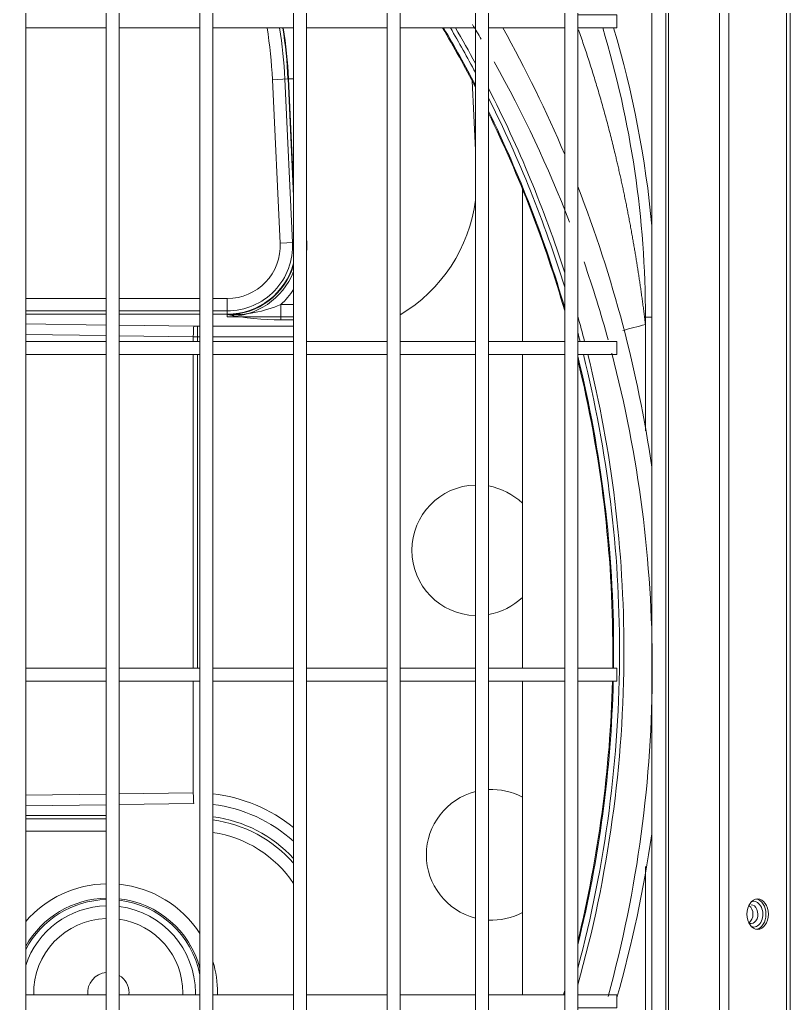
# Model space of a CAD drawing. Header units: millimetres. Extents: x 147592 to 201688, y -27981 to 8299.
# Drawn here: x 167194.7 to 167371.6, y -586.3 to -360.6 of the extents above; entities that cross this region are included whole.
import ezdxf

# ---------------------------------------------------------------- set-up
doc = ezdxf.new("R2010")
doc.units = ezdxf.units.MM
for name, color, linetype, lineweight in [('A-DETL-____-WIDE', 7, 'Continuous', 80), ('G-XREF-____-OTLN', 7, 'Continuous', 5), ('M-EQPM-____-OTLN', 7, 'Continuous', 5)]:
    doc.layers.add(name, color=color, linetype=linetype, lineweight=lineweight)

# ---------------------------------------------------------------- blocks, each defined once
blk = doc.blocks.new('RUXYQ18BA - top_dwg-2871796-二层给排水_消防平面图')
at = {"layer": 'G-XREF-____-OTLN'}
for p, q in [((1342.59, 188.42), (1342.59, -336.37)), ((1345.59, -336.37), (1345.59, 188.42)), ((1383.07, -291.39), (1383.07, 143.44)), ((1239.38, 74.47), (1257.87, 74.47)), ((1260.87, 74.47), (1279.36, 74.47)), ((1282.36, 74.47), (1300.86, 74.47)), ((1303.85, 74.47), (1322.35, 74.47)), ((1325.35, 74.47), (1342.59, 74.47)), ((1345.59, 74.47), (1363.08, 74.47)), ((1298.84, 62.71), (1300.63, 25.2)), ((1353.38, 2.49), (1353.38, 37.47)), ((1239.38, 9.5), (1257.87, 9.5)), ((1260.87, 9.5), (1279.36, 9.5)), ((1282.36, 9.5), (1285.65, 9.5)), ((1285.65, 8.16), (1300.86, 8.16)), ((1257.87, 2.49), (1239.38, 2.49)), ((1279.36, 2.49), (1260.87, 2.49)), ((1300.86, 2.49), (1282.36, 2.49)), ((1322.35, 2.49), (1303.85, 2.49)), ((1342.59, 2.49), (1325.35, 2.49)), ((1363.08, 2.49), (1345.59, 2.49)), ((1239.38, -0.5), (1257.87, -0.5)), ((1260.87, -0.5), (1279.36, -0.5)), ((1282.36, -0.5), (1300.86, -0.5)), ((1303.85, -0.5), (1322.35, -0.5)), ((1325.35, -0.5), (1342.59, -0.5)), ((1345.59, -0.5), (1363.08, -0.5)), ((1353.38, -72.48), (1353.38, -0.5)), ((1257.87, -72.48), (1239.38, -72.48)), ((1279.36, -72.48), (1260.87, -72.48)), ((1300.86, -72.48), (1282.36, -72.48)), ((1322.35, -72.48), (1303.85, -72.48)), ((1342.59, -72.48), (1325.35, -72.48)), ((1363.08, -72.48), (1345.59, -72.48)), ((1239.38, -75.47), (1257.87, -75.47)), ((1260.87, -75.47), (1279.36, -75.47)), ((1282.36, -75.47), (1300.86, -75.47)), ((1303.85, -75.47), (1322.35, -75.47)), ((1325.35, -75.47), (1342.59, -75.47)), ((1345.59, -75.47), (1363.08, -75.47)), ((1353.38, -147.45), (1353.38, -75.47)), ((1257.87, -107.05), (1239.38, -107.05)), ((1257.87, -147.45), (1239.38, -147.45)), ((1279.36, -147.45), (1260.87, -147.45)), ((1300.86, -147.45), (1282.36, -147.45)), ((1322.35, -147.45), (1303.85, -147.45)), ((1342.59, -147.45), (1325.35, -147.45))]:
    blk.add_line(p, q, dxfattribs=at)
at = {"layer": 'G-XREF-____-OTLN', "color": 251, "true_color": 0x666666}
for p, q in [((1336.82, 71.43), (1336.8, 71.43)), ((1299.58, 62.74), (1300.86, 35.91)), ((1300.86, 38.19), (1299.69, 62.75)), ((1341.83, 62.31), (1342.59, 46.41)), ((1303.85, 25.96), (1303.88, 25.36)), ((1239.38, 12.33), (1257.87, 12.33)), ((1260.87, 12.33), (1279.36, 12.33)), ((1285.65, 8.16), (1285.65, 9.5)), ((1257.87, 8.76), (1239.38, 8.76)), ((1279.36, 8.76), (1260.87, 8.76)), ((1285.65, 8.76), (1282.36, 8.76)), ((1383.07, 8.03), (1381.62, 8.03)), ((1239.38, 6.52), (1257.87, 6.26)), ((1260.87, 6.22), (1277.97, 5.98)), ((1282.36, 5.97), (1300.86, 5.97)), ((1257.87, 3.85), (1239.38, 4.11)), ((1278.83, 3.56), (1278.83, 2.49)), ((1300.86, 3.56), (1282.36, 3.56)), ((1277.84, -72.48), (1277.84, -0.5)), ((1278.83, -0.5), (1278.83, -72.48)), ((1239.38, -101.66), (1257.87, -101.4)), ((1257.87, -103.82), (1239.38, -104.07)), ((1277.97, -103.53), (1260.87, -103.77)), ((1239.38, -106.31), (1257.87, -106.31)), ((1257.87, -109.89), (1239.38, -109.89))]:
    blk.add_line(p, q, dxfattribs=at)
at = {"layer": 'G-XREF-____-OTLN', "flags": 128}
for points in [[(1414.86, 243.4), (1414.86, 184.34), (1414.86, 164.68), (1414.86, 159.89), (1414.86, -417.8), (1414.86, -422.58), (1414.86, -442.24)], [(1363.08, 190.92), (1363.08, 188.42), (1363.08, -336.37), (1363.08, -338.87)], [(1366.08, -338.87), (1366.08, -336.37), (1366.08, 188.42), (1366.08, 190.92)], [(1366.08, 74.47), (1375.08, 74.47), (1375.08, 77.46), (1366.08, 77.46)], [(1381.62, -18.02), (1381.62, 6.38), (1381.62, 8.03)], [(1366.08, -0.5), (1375.08, -0.5), (1375.08, 2.49), (1366.08, 2.49)], [(1366.08, -75.47), (1375.08, -75.47), (1375.08, -72.48), (1366.08, -72.48)], [(1381.62, -300.94), (1381.62, -184.51), (1381.62, -118)], [(1345.59, -147.45), (1362.99, -147.45), (1363.08, -147.13)], [(1366.08, -150.44), (1375.08, -150.44), (1375.08, -147.45), (1366.08, -147.45)]]:
    blk.add_lwpolyline(points, dxfattribs=at)
for points in [[(1239.38, 213.41), (1236.38, 213.41), (1236.38, -361.36), (1239.38, -361.36)], [(1260.87, 213.41), (1257.87, 213.41), (1257.87, -361.36), (1260.87, -361.36)], [(1282.36, 213.41), (1279.36, 213.41), (1279.36, -361.36), (1282.36, -361.36)], [(1303.85, 213.41), (1300.86, 213.41), (1300.86, -361.36), (1303.85, -361.36)], [(1325.35, 213.41), (1322.35, 213.41), (1322.35, -361.36), (1325.35, -361.36)]]:
    blk.add_lwpolyline(points, close=True, dxfattribs=at)
at = {"layer": 'G-XREF-____-OTLN', "color": 251, "true_color": 0x666666, "flags": 128}
for points in [[(1400.74, -417.8), (1398.62, -417.8), (1398.62, 159.89), (1400.74, 159.89), (1400.74, -417.8), (1413.98, -417.8), (1414.86, -417.8)], [(1413.98, -417.8), (1413.98, 159.89), (1400.74, 159.89)], [(1383.07, 143.44), (1386.87, 143.44), (1386.87, -291.39), (1383.07, -291.39)], [(1300.63, 25.2), (1300.86, 25.21), (1297.8, 25.07), (1296.01, 62.57), (1299.58, 62.74)], [(1300.86, 62.8), (1299.58, 62.74), (1298.84, 62.71)], [(1282.36, 12.33), (1285.65, 12.33), (1285.65, 8.76)], [(1300.86, 10.99), (1297.94, 10.99), (1297.94, 7.42), (1300.86, 7.42)], [(1279.36, 5.97), (1278.83, 5.97), (1278.83, 3.56), (1279.36, 3.56)], [(1277.84, 2.49), (1277.84, 3.57), (1260.87, 3.8)], [(1260.87, -101.36), (1277.84, -101.12), (1277.84, -75.47)]]:
    blk.add_lwpolyline(points, dxfattribs=at)
at = {"layer": 'G-XREF-____-OTLN', "color": 251, "true_color": 0x666666}
for centre, radius, start, end in [((1189.01, 57.48), 107.12, 2.7263, 9.1263), ((1189.01, 57.48), 110.69, 2.7263, 8.8293), ((1189.01, 57.48), 110.8, 2.7263, 8.8206), ((1093.23, -68.44), 282.44, 28.0099, 30.3966), ((1093.23, -68.44), 283.44, 28.3874, 30.2781), ((1093.23, -68.44), 283.44, 17.8149, 27.0849), ((1093.23, -68.44), 282.44, 17.1727, 26.6857), ((1306.96, 39.48), 35.92, 300.7935, 352.7229), ((1285.65, 24.49), 12.16, 270, 2.7263), ((1285.65, 24.49), 18.25, 355.7872, 2.7263), ((1285.65, 24.49), 15.73, 270, 345.1423), ((1285.65, 24.49), 15.84, 270, 343.7296), ((1285.65, 24.49), 18.25, 312.3168, 326.4068), ((1286.62, 36.96), 28.33, 268.0352, 293.5451), ((1298.46, 74.53), 67.11, 259.001, 269.5582), ((1093.23, -68.44), 283.44, 14.4939, 15.713), ((1093.23, -68.44), 282.44, 14.5463, 14.9755), ((1093.23, -68.44), 282.44, 360, 13.9187), ((1093.23, -68.44), 283.44, 360, 13.8686), ((1093.23, -68.44), 283.44, 344.287, 0), ((1093.23, -68.44), 282.44, 345.0245, 0), ((1278.33, -137.04), 35.92, 51.1747, 83.5598), ((1278.33, -137.04), 33.51, 47.7699, 83.0937), ((1278.33, -137.04), 30.72, 42.8551, 82.4638), ((1278.33, -137.04), 27.15, 33.9488, 81.4652), ((1258.34, -147.03), 25.07, 91.0775, 139.15), ((1258.34, -147.03), 25.07, 33.0255, 84.2143), ((1258.34, -147.03), 21.78, 91.2403, 150.5362), ((1258.34, -147.03), 21.43, 91.2603, 152.2186), ((1258.34, -147.03), 21.78, 15.1915, 83.3367), ((1258.34, -147.03), 21.43, 11.2909, 83.2286), ((1258.34, -147.03), 17.11, 91.5793, 181.3832), ((1258.34, -147.03), 17.11, 0, 81.5039), ((1258.34, -147.03), 25.07, 0, 16.6561), ((1258.34, -147.03), 17.11, 358.6168, 0), ((1258.34, -147.03), 25.07, 359.0563, 0)]:
    blk.add_arc(centre, radius, start, end, dxfattribs=at)
at = {"layer": 'G-XREF-____-OTLN'}
for centre, radius, start, end in [((1189.01, 57.48), 109.96, 2.7263, 8.8888), ((1093.23, -68.44), 280.89, 27.4087, 30.5825), ((1093.23, -68.44), 281.09, 27.4871, 30.5584), ((1093.23, -68.44), 292.88, 22.8754, 29.2053), ((1152.01, 8.03), 229.61, 360, 16.8196), ((1151.85, 8.03), 232.17, 5.1812, 16.6287), ((1093.23, -68.44), 281.09, 16.2569, 26.1318), ((1093.23, -68.44), 280.89, 16.1164, 26.0486), ((1093.23, -68.44), 292.88, 8.2659, 21.3158), ((1285.65, 24.49), 14.99, 270, 2.7263), ((1285.65, 24.49), 16.33, 270, 338.5569), ((1093.23, -68.44), 281.09, 360, 13.9075), ((1093.23, -68.44), 280.89, 360, 13.7418), ((1343, -45.44), 14.99, 91.5837, 268.4163), ((1343, -45.44), 14.99, 91.5837, 268.4163), ((1343, -45.44), 14.99, 46.1825, 80.0748), ((1343, -45.44), 14.99, 46.1825, 80.0748), ((1343, -45.44), 14.99, 279.9252, 313.8175), ((1343, -45.44), 14.99, 279.9252, 313.8175), ((1093.23, -68.44), 280.89, 359.1776, 0), ((1093.23, -68.44), 281.09, 359.1781, 0), ((1093.23, -68.44), 280.89, 346.2582, 358.5657), ((1093.23, -68.44), 281.09, 346.0925, 358.5668), ((1346.33, -115.33), 14.99, 104.4543, 255.5457), ((1346.33, -115.33), 14.99, 104.4543, 255.5457), ((1346.33, -115.33), 14.99, 61.9402, 92.8435), ((1346.33, -115.33), 14.99, 61.9402, 92.8435), ((1278.33, -137.04), 29.99, 41.3201, 82.2781), ((1093.23, -68.44), 292.88, 344.2189, 351.7341), ((1258.34, -147.03), 19.99, 91.3513, 161.5468), ((1258.34, -147.03), 19.99, 0, 82.7374), ((1346.33, -115.33), 14.99, 267.1565, 298.0598), ((1346.33, -115.33), 14.99, 267.1565, 298.0598), ((1258.34, -147.03), 4.75, 95.6985, 184.9891), ((1258.34, -147.03), 4.75, 95.6985, 184.9891), ((1258.34, -147.03), 4.75, 0, 57.84), ((1258.34, -147.03), 4.75, 0, 57.84), ((1093.23, -68.44), 280.89, 343.6647, 343.8836), ((1258.34, -147.03), 4.75, 355.0109, 0), ((1258.34, -147.03), 4.75, 355.0109, 0), ((1258.34, -147.03), 19.99, 358.8165, 0)]:
    blk.add_arc(centre, radius, start, end, dxfattribs=at)
at = {"layer": 'G-XREF-____-OTLN', "color": 251, "true_color": 0x666666}
for centre, major_axis, ratio, start_param, end_param in [((1277.97, 3.57), (0.04, 2.5), 0.052331, 0.262167, 1.571531), ((1278.83, 10.34), (16.29, 0), 0.267949, 4.660029, 4.712389), ((1382.1, 6.38), (12.74, 3.3), 0.009211, 1.606682, 2.027005), ((1278.83, 7.93), (18.79, 0), 0.232318, 4.660029, 4.712389), ((1277.97, -101.12), (-0.04, 2.5), 0.052331, 1.570061, 2.879426), ((1406.47, -128.95), (0, 2.95), 0.707107, 2.878356, 6.283185), ((1406.47, -128.95), (0, 2.95), 0.707107, 0, 0.25837), ((1405.9, -128.95), (0, 2.15), 0.707107, 3.142557, 6.299737)]:
    blk.add_ellipse(centre, major_axis=major_axis, ratio=ratio, start_param=start_param, end_param=end_param, dxfattribs=at)
at = {"layer": 'G-XREF-____-OTLN'}
blk.add_ellipse((1407.36, -128.95), major_axis=(0, 3.5), ratio=0.707107, dxfattribs=at)
for centre, major_axis, start_param, end_param in [((1406.8, -128.95), (0, 3.5), 3.256129, 6.168649), ((1404.77, -128.95), (0, 2.15), 3.561886, 5.848844)]:
    blk.add_ellipse(centre, major_axis=major_axis, ratio=0.707107, start_param=start_param, end_param=end_param, dxfattribs=at)
at = {"layer": 'G-XREF-____-OTLN', "color": 251, "true_color": 0x666666}
blk.add_open_spline([(1366.26, 73.98), (1371.01, 60.56), (1374.53, 46.05), (1376.87, 36.4), (1378.67, 26.21), (1380.37, 16.59), (1381.62, 6.38)], degree=2, knots=[0.574484, 0.574484, 0.574484, 0.75, 0.75, 0.875, 0.875, 1, 1, 1], dxfattribs=at)
at = {"layer": 'G-XREF-____-OTLN'}
blk.add_open_spline([(1405.9, -131.08), (1405.88, -131.09), (1405.73, -131.12), (1405.55, -131.04), (1405.39, -130.9), (1405.38, -130.9)], degree=3, knots=[0, 0, 0, 0, 0.0376259, 0.300995, 0.3193476, 0.3193476, 0.3193476, 0.3193476], dxfattribs=at)
blk = doc.blocks.new('RUXYQ18BA - top_dwg-V211-二层给排水_消防平面图')
at = {"layer": 'A-DETL-____-WIDE'}
blk.add_line((1336.82, 71.43), (1336.8, 71.43), dxfattribs=at)
at = {"layer": 'G-XREF-____-OTLN'}
for p, q in [((1342.59, 188.42), (1342.59, -336.37)), ((1345.59, -336.37), (1345.59, 188.42)), ((1383.07, -291.39), (1383.07, 143.44)), ((1239.38, 74.47), (1257.87, 74.47)), ((1260.87, 74.47), (1279.36, 74.47)), ((1282.36, 74.47), (1300.86, 74.47)), ((1303.85, 74.47), (1322.35, 74.47)), ((1325.35, 74.47), (1342.59, 74.47)), ((1345.59, 74.47), (1363.08, 74.47)), ((1298.84, 62.71), (1300.63, 25.2)), ((1353.38, 2.49), (1353.38, 37.47)), ((1239.38, 9.5), (1257.87, 9.5)), ((1260.87, 9.5), (1279.36, 9.5)), ((1282.36, 9.5), (1285.65, 9.5)), ((1285.65, 8.16), (1300.86, 8.16)), ((1257.87, 2.49), (1239.38, 2.49)), ((1279.36, 2.49), (1260.87, 2.49)), ((1300.86, 2.49), (1282.36, 2.49)), ((1322.35, 2.49), (1303.85, 2.49)), ((1342.59, 2.49), (1325.35, 2.49)), ((1363.08, 2.49), (1345.59, 2.49)), ((1239.38, -0.5), (1257.87, -0.5)), ((1260.87, -0.5), (1279.36, -0.5)), ((1282.36, -0.5), (1300.86, -0.5)), ((1303.85, -0.5), (1322.35, -0.5)), ((1325.35, -0.5), (1342.59, -0.5)), ((1345.59, -0.5), (1363.08, -0.5)), ((1353.38, -72.48), (1353.38, -0.5)), ((1257.87, -72.48), (1239.38, -72.48)), ((1279.36, -72.48), (1260.87, -72.48)), ((1300.86, -72.48), (1282.36, -72.48)), ((1322.35, -72.48), (1303.85, -72.48)), ((1342.59, -72.48), (1325.35, -72.48)), ((1363.08, -72.48), (1345.59, -72.48)), ((1239.38, -75.47), (1257.87, -75.47)), ((1260.87, -75.47), (1279.36, -75.47)), ((1282.36, -75.47), (1300.86, -75.47)), ((1303.85, -75.47), (1322.35, -75.47)), ((1325.35, -75.47), (1342.59, -75.47)), ((1345.59, -75.47), (1363.08, -75.47)), ((1353.38, -147.45), (1353.38, -75.47)), ((1257.87, -107.05), (1239.38, -107.05)), ((1257.87, -147.45), (1239.38, -147.45)), ((1279.36, -147.45), (1260.87, -147.45)), ((1300.86, -147.45), (1282.36, -147.45)), ((1322.35, -147.45), (1303.85, -147.45)), ((1342.59, -147.45), (1325.35, -147.45))]:
    blk.add_line(p, q, dxfattribs=at)
at = {"layer": 'G-XREF-____-OTLN', "color": 251, "true_color": 0x666666}
for p, q in [((1336.82, 71.43), (1336.8, 71.43)), ((1299.58, 62.74), (1300.86, 35.91)), ((1300.86, 38.19), (1299.69, 62.75)), ((1341.83, 62.31), (1342.59, 46.41)), ((1303.85, 25.96), (1303.88, 25.36)), ((1239.38, 12.33), (1257.87, 12.33)), ((1260.87, 12.33), (1279.36, 12.33)), ((1285.65, 8.16), (1285.65, 9.5)), ((1257.87, 8.76), (1239.38, 8.76)), ((1279.36, 8.76), (1260.87, 8.76)), ((1285.65, 8.76), (1282.36, 8.76)), ((1383.07, 8.03), (1381.62, 8.03)), ((1239.38, 6.52), (1257.87, 6.26)), ((1260.87, 6.22), (1277.97, 5.98)), ((1282.36, 5.97), (1300.86, 5.97)), ((1257.87, 3.85), (1239.38, 4.11)), ((1278.83, 3.56), (1278.83, 2.49)), ((1300.86, 3.56), (1282.36, 3.56)), ((1277.84, -72.48), (1277.84, -0.5)), ((1278.83, -0.5), (1278.83, -72.48)), ((1239.38, -101.66), (1257.87, -101.4)), ((1257.87, -103.82), (1239.38, -104.07)), ((1277.97, -103.53), (1260.87, -103.77)), ((1239.38, -106.31), (1257.87, -106.31)), ((1257.87, -109.89), (1239.38, -109.89))]:
    blk.add_line(p, q, dxfattribs=at)
at = {"layer": 'G-XREF-____-OTLN', "flags": 128}
for points in [[(1414.86, 243.4), (1414.86, 184.34), (1414.86, 164.68), (1414.86, 159.89), (1414.86, -417.8), (1414.86, -422.58), (1414.86, -442.24)], [(1363.08, 190.92), (1363.08, 188.42), (1363.08, -336.37), (1363.08, -338.87)], [(1366.08, -338.87), (1366.08, -336.37), (1366.08, 188.42), (1366.08, 190.92)], [(1366.08, 74.47), (1375.08, 74.47), (1375.08, 77.46), (1366.08, 77.46)], [(1381.62, -18.02), (1381.62, 6.38), (1381.62, 8.03)], [(1366.08, -0.5), (1375.08, -0.5), (1375.08, 2.49), (1366.08, 2.49)], [(1366.08, -75.47), (1375.08, -75.47), (1375.08, -72.48), (1366.08, -72.48)], [(1381.62, -300.94), (1381.62, -184.51), (1381.62, -118)], [(1345.59, -147.45), (1362.99, -147.45), (1363.08, -147.13)], [(1366.08, -150.44), (1375.08, -150.44), (1375.08, -147.45), (1366.08, -147.45)]]:
    blk.add_lwpolyline(points, dxfattribs=at)
for points in [[(1239.38, 213.41), (1236.38, 213.41), (1236.38, -361.36), (1239.38, -361.36)], [(1260.87, 213.41), (1257.87, 213.41), (1257.87, -361.36), (1260.87, -361.36)], [(1282.36, 213.41), (1279.36, 213.41), (1279.36, -361.36), (1282.36, -361.36)], [(1303.85, 213.41), (1300.86, 213.41), (1300.86, -361.36), (1303.85, -361.36)], [(1325.35, 213.41), (1322.35, 213.41), (1322.35, -361.36), (1325.35, -361.36)]]:
    blk.add_lwpolyline(points, close=True, dxfattribs=at)
at = {"layer": 'G-XREF-____-OTLN', "color": 251, "true_color": 0x666666, "flags": 128}
for points in [[(1400.74, -417.8), (1398.62, -417.8), (1398.62, 159.89), (1400.74, 159.89), (1400.74, -417.8), (1413.98, -417.8), (1414.86, -417.8)], [(1413.98, -417.8), (1413.98, 159.89), (1400.74, 159.89)], [(1383.07, 143.44), (1386.87, 143.44), (1386.87, -291.39), (1383.07, -291.39)], [(1300.63, 25.2), (1300.86, 25.21), (1297.8, 25.07), (1296.01, 62.57), (1299.58, 62.74)], [(1300.86, 62.8), (1299.58, 62.74), (1298.84, 62.71)], [(1282.36, 12.33), (1285.65, 12.33), (1285.65, 8.76)], [(1300.86, 10.99), (1297.94, 10.99), (1297.94, 7.42), (1300.86, 7.42)], [(1279.36, 5.97), (1278.83, 5.97), (1278.83, 3.56), (1279.36, 3.56)], [(1277.84, 2.49), (1277.84, 3.57), (1260.87, 3.8)], [(1260.87, -101.36), (1277.84, -101.12), (1277.84, -75.47)]]:
    blk.add_lwpolyline(points, dxfattribs=at)
at = {"layer": 'G-XREF-____-OTLN', "color": 251, "true_color": 0x666666}
for centre, radius, start, end in [((1189.01, 57.48), 107.12, 2.7263, 9.1263), ((1189.01, 57.48), 110.69, 2.7263, 8.8293), ((1189.01, 57.48), 110.8, 2.7263, 8.8206), ((1093.23, -68.44), 282.44, 28.0099, 30.3966), ((1093.23, -68.44), 283.44, 28.3874, 30.2781), ((1093.23, -68.44), 283.44, 17.8149, 27.0849), ((1093.23, -68.44), 282.44, 17.1727, 26.6857), ((1306.96, 39.48), 35.92, 300.7935, 352.7229), ((1285.65, 24.49), 12.16, 270, 2.7263), ((1285.65, 24.49), 18.25, 355.7872, 2.7263), ((1285.65, 24.49), 15.73, 270, 345.1423), ((1285.65, 24.49), 15.84, 270, 343.7296), ((1285.65, 24.49), 18.25, 312.3168, 326.4068), ((1286.62, 36.96), 28.33, 268.0352, 293.5451), ((1298.46, 74.53), 67.11, 259.001, 269.5582), ((1093.23, -68.44), 283.44, 14.4939, 15.713), ((1093.23, -68.44), 282.44, 14.5463, 14.9755), ((1093.23, -68.44), 282.44, 360, 13.9187), ((1093.23, -68.44), 283.44, 360, 13.8686), ((1093.23, -68.44), 283.44, 344.287, 0), ((1093.23, -68.44), 282.44, 345.0245, 0), ((1278.33, -137.04), 35.92, 51.1747, 83.5598), ((1278.33, -137.04), 33.51, 47.7699, 83.0937), ((1278.33, -137.04), 30.72, 42.8551, 82.4638), ((1278.33, -137.04), 27.15, 33.9488, 81.4652), ((1258.34, -147.03), 25.07, 91.0775, 139.15), ((1258.34, -147.03), 25.07, 33.0255, 84.2143), ((1258.34, -147.03), 21.78, 91.2403, 150.5362), ((1258.34, -147.03), 21.43, 91.2603, 152.2186), ((1258.34, -147.03), 21.78, 15.1915, 83.3367), ((1258.34, -147.03), 21.43, 11.2909, 83.2286), ((1258.34, -147.03), 17.11, 91.5793, 181.3832), ((1258.34, -147.03), 17.11, 0, 81.5039), ((1258.34, -147.03), 25.07, 0, 16.6561), ((1258.34, -147.03), 17.11, 358.6168, 0), ((1258.34, -147.03), 25.07, 359.0563, 0)]:
    blk.add_arc(centre, radius, start, end, dxfattribs=at)
at = {"layer": 'G-XREF-____-OTLN'}
for centre, radius, start, end in [((1189.01, 57.48), 109.96, 2.7263, 8.8888), ((1093.23, -68.44), 280.89, 27.4087, 30.5825), ((1093.23, -68.44), 281.09, 27.4871, 30.5584), ((1093.23, -68.44), 292.88, 22.8754, 29.2053), ((1152.01, 8.03), 229.61, 360, 16.8196), ((1151.85, 8.03), 232.17, 5.1812, 16.6287), ((1093.23, -68.44), 281.09, 16.2569, 26.1318), ((1093.23, -68.44), 280.89, 16.1164, 26.0486), ((1093.23, -68.44), 292.88, 8.2659, 21.3158), ((1285.65, 24.49), 14.99, 270, 2.7263), ((1285.65, 24.49), 16.33, 270, 338.5569), ((1093.23, -68.44), 281.09, 360, 13.9075), ((1093.23, -68.44), 280.89, 360, 13.7418), ((1343, -45.44), 14.99, 91.5837, 268.4163), ((1343, -45.44), 14.99, 91.5837, 268.4163), ((1343, -45.44), 14.99, 46.1825, 80.0748), ((1343, -45.44), 14.99, 46.1825, 80.0748), ((1343, -45.44), 14.99, 279.9252, 313.8175), ((1343, -45.44), 14.99, 279.9252, 313.8175), ((1093.23, -68.44), 280.89, 359.1776, 0), ((1093.23, -68.44), 281.09, 359.1781, 0), ((1093.23, -68.44), 280.89, 346.2582, 358.5657), ((1093.23, -68.44), 281.09, 346.0925, 358.5668), ((1346.33, -115.33), 14.99, 104.4543, 255.5457), ((1346.33, -115.33), 14.99, 104.4543, 255.5457), ((1346.33, -115.33), 14.99, 61.9402, 92.8435), ((1346.33, -115.33), 14.99, 61.9402, 92.8435), ((1278.33, -137.04), 29.99, 41.3201, 82.2781), ((1093.23, -68.44), 292.88, 344.2189, 351.7341), ((1258.34, -147.03), 19.99, 91.3513, 161.5468), ((1258.34, -147.03), 19.99, 0, 82.7374), ((1346.33, -115.33), 14.99, 267.1565, 298.0598), ((1346.33, -115.33), 14.99, 267.1565, 298.0598), ((1258.34, -147.03), 4.75, 95.6985, 184.9891), ((1258.34, -147.03), 4.75, 95.6985, 184.9891), ((1258.34, -147.03), 4.75, 0, 57.84), ((1258.34, -147.03), 4.75, 0, 57.84), ((1093.23, -68.44), 280.89, 343.6647, 343.8836), ((1258.34, -147.03), 4.75, 355.0109, 0), ((1258.34, -147.03), 4.75, 355.0109, 0), ((1258.34, -147.03), 19.99, 358.8165, 0)]:
    blk.add_arc(centre, radius, start, end, dxfattribs=at)
at = {"layer": 'G-XREF-____-OTLN', "color": 251, "true_color": 0x666666}
for centre, major_axis, ratio, start_param, end_param in [((1277.97, 3.57), (0.04, 2.5), 0.052331, 0.262167, 1.571531), ((1278.83, 10.34), (16.29, 0), 0.267949, 4.660029, 4.712389), ((1382.1, 6.38), (12.74, 3.3), 0.009211, 1.606682, 2.027005), ((1278.83, 7.93), (18.79, 0), 0.232318, 4.660029, 4.712389), ((1277.97, -101.12), (-0.04, 2.5), 0.052331, 1.570061, 2.879426), ((1406.47, -128.95), (0, 2.95), 0.707107, 2.878356, 6.283185), ((1406.47, -128.95), (0, 2.95), 0.707107, 0, 0.25837), ((1405.9, -128.95), (0, 2.15), 0.707107, 3.142557, 6.299737)]:
    blk.add_ellipse(centre, major_axis=major_axis, ratio=ratio, start_param=start_param, end_param=end_param, dxfattribs=at)
at = {"layer": 'G-XREF-____-OTLN'}
blk.add_ellipse((1407.36, -128.95), major_axis=(0, 3.5), ratio=0.707107, dxfattribs=at)
for centre, major_axis, start_param, end_param in [((1406.8, -128.95), (0, 3.5), 3.256129, 6.168649), ((1404.77, -128.95), (0, 2.15), 3.561886, 5.848844)]:
    blk.add_ellipse(centre, major_axis=major_axis, ratio=0.707107, start_param=start_param, end_param=end_param, dxfattribs=at)
at = {"layer": 'G-XREF-____-OTLN', "color": 251, "true_color": 0x666666}
blk.add_open_spline([(1366.26, 73.98), (1371.01, 60.56), (1374.53, 46.05), (1376.87, 36.4), (1378.67, 26.21), (1380.37, 16.59), (1381.62, 6.38)], degree=2, knots=[0.574484, 0.574484, 0.574484, 0.75, 0.75, 0.875, 0.875, 1, 1, 1], dxfattribs=at)
at = {"layer": 'G-XREF-____-OTLN'}
blk.add_open_spline([(1405.9, -131.08), (1405.88, -131.09), (1405.73, -131.12), (1405.55, -131.04), (1405.39, -130.9), (1405.38, -130.9)], degree=3, knots=[0, 0, 0, 0, 0.0376259, 0.300995, 0.3193476, 0.3193476, 0.3193476, 0.3193476], dxfattribs=at)
blk = doc.blocks.new('RUXYQ18BA - RUXYQ18BA-2871902-二层给排水_消防平面图')
at = {"layer": 'M-EQPM-____-OTLN'}
for p, q in [((621.55, 11.86), (621.55, 756.62)), ((446.07, 151.74), (446.07, 726.51)), ((464.56, 726.51), (464.56, 151.74)), ((467.56, 151.74), (467.56, 726.51)), ((486.06, 726.51), (486.06, 151.74)), ((489.05, 151.74), (489.05, 726.51)), ((507.55, 726.51), (507.55, 151.74)), ((510.55, 151.74), (510.55, 726.51)), ((529.04, 726.51), (529.04, 151.74)), ((532.04, 151.74), (532.04, 726.51)), ((549.28, 701.52), (549.28, 176.73)), ((552.28, 176.73), (552.28, 701.52)), ((569.77, 696.52), (569.77, 181.73)), ((572.77, 181.73), (572.77, 696.52)), ((593.01, 679.5), (593.01, 203.74)), ((581.77, 587.56), (581.77, 590.56)), ((446.07, 587.56), (464.56, 587.56)), ((467.56, 587.56), (486.06, 587.56)), ((489.05, 587.56), (507.55, 587.56)), ((510.55, 587.56), (529.04, 587.56)), ((532.04, 587.56), (549.28, 587.56)), ((552.28, 587.56), (569.77, 587.56)), ((572.77, 587.56), (581.77, 587.56)), ((464.56, 515.59), (446.07, 515.59)), ((486.06, 515.59), (467.56, 515.59)), ((507.55, 515.59), (489.05, 515.59)), ((529.04, 515.59), (510.55, 515.59)), ((549.28, 515.59), (532.04, 515.59)), ((569.77, 515.59), (552.28, 515.59)), ((581.77, 515.59), (572.77, 515.59)), ((581.77, 512.59), (581.77, 515.59)), ((446.07, 512.59), (464.56, 512.59)), ((467.56, 512.59), (486.06, 512.59)), ((489.05, 512.59), (507.55, 512.59)), ((510.55, 512.59), (529.04, 512.59)), ((532.04, 512.59), (549.28, 512.59)), ((552.28, 512.59), (569.77, 512.59)), ((572.77, 512.59), (581.77, 512.59)), ((464.56, 440.62), (446.07, 440.62)), ((486.06, 440.62), (467.56, 440.62)), ((507.55, 440.62), (489.05, 440.62)), ((529.04, 440.62), (510.55, 440.62)), ((549.28, 440.62), (532.04, 440.62)), ((569.77, 440.62), (552.28, 440.62)), ((581.77, 440.62), (572.77, 440.62)), ((581.77, 437.62), (581.77, 440.62)), ((446.07, 437.62), (464.56, 437.62)), ((467.56, 437.62), (486.06, 437.62)), ((489.05, 437.62), (507.55, 437.62)), ((510.55, 437.62), (529.04, 437.62)), ((532.04, 437.62), (549.28, 437.62)), ((552.28, 437.62), (569.77, 437.62)), ((572.77, 437.62), (581.77, 437.62)), ((464.56, 365.65), (446.07, 365.65)), ((486.06, 365.65), (467.56, 365.65)), ((507.55, 365.65), (489.05, 365.65)), ((529.04, 365.65), (510.55, 365.65)), ((549.28, 365.65), (532.04, 365.65)), ((569.77, 365.65), (552.28, 365.65)), ((581.77, 365.65), (572.77, 365.65)), ((581.77, 362.65), (581.77, 365.65))]:
    blk.add_line(p, q, dxfattribs=at)
for start, end in [(30.4282, 31.2144), (21.0449, 29.2202), (15.3243, 19.091), (0, 14.693), (344.6683, 360)]:
    blk.add_arc((304.88, 440.62), 285, start, end, dxfattribs=at)
for name in ['RUXYQ18BA - top_dwg-2871796-二层给排水_消防平面图', 'RUXYQ18BA - top_dwg-V211-二层给排水_消防平面图']:
    blk.add_blockref(name, (-793.31, 513.1))

msp = doc.modelspace()

# ---------------------------------------------------------------- block references
at = {"layer": 'M-EQPM-____-OTLN', "lineweight": 80}
msp.add_blockref('RUXYQ18BA - RUXYQ18BA-2871902-二层给排水_消防平面图', (166750.01, -950), dxfattribs=at)

doc.saveas('drawing.dxf')
